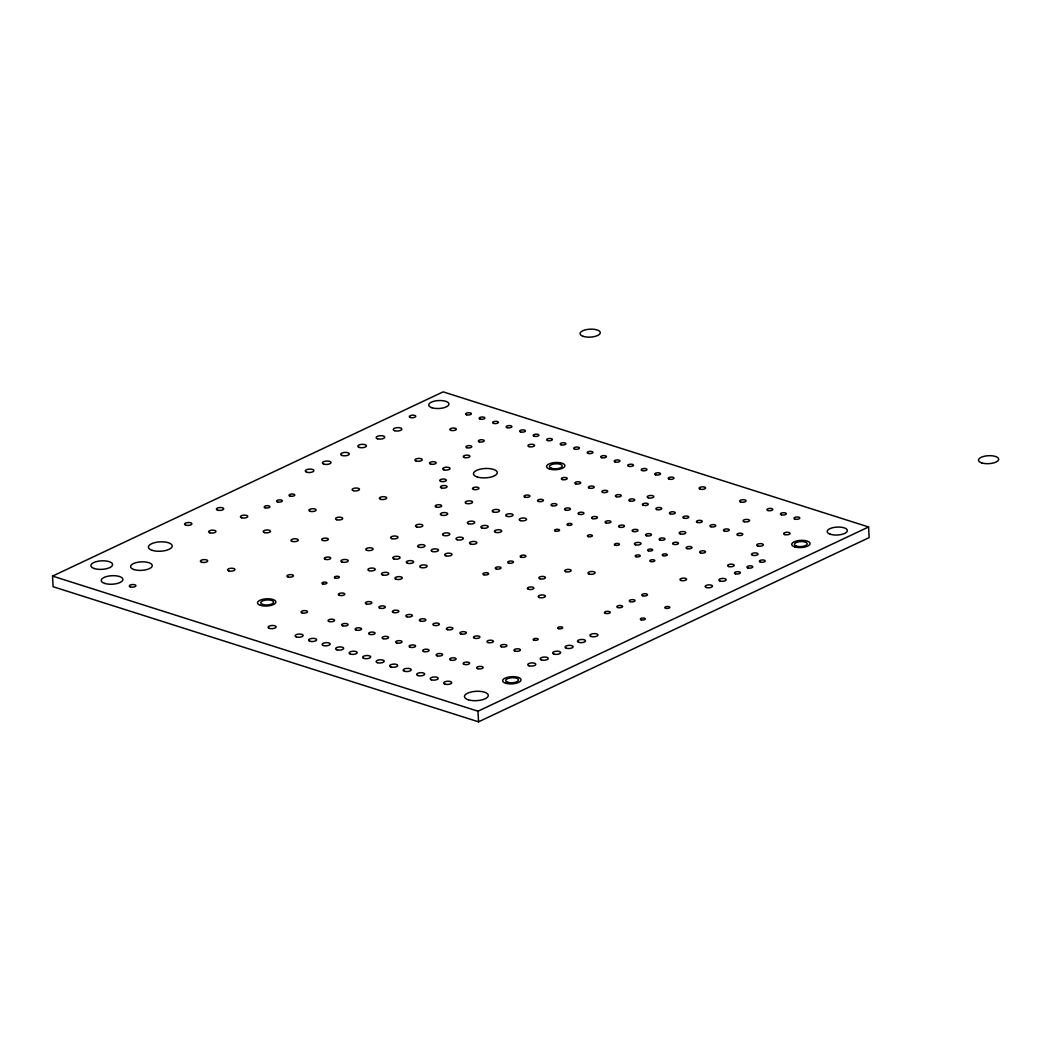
<?xml version="1.0" encoding="UTF-8"?>
<svg xmlns="http://www.w3.org/2000/svg" width="1051" height="1051" viewBox="0 0 1051 1051"><rect width="100%" height="100%" fill="white"/><g stroke="black" fill="none" stroke-linecap="round" stroke-linejoin="round"><path stroke-width="1.5" d="M52.55 576.093L443.141 391.865L868.586 526.971L869.138 537.613L478.547 721.827L53.102 586.721L52.55 576.093L477.995 711.199L868.586 526.971M477.995 711.199L478.547 721.827M505.649 683.216A9.183 3.6 -3 0 0 520.823 680.667A9.183 3.6 -3 0 0 509.131 676.949A9.183 3.6 -3 0 0 505.649 683.216M794.687 546.888A9.183 3.6 -3 0 0 809.861 544.352A9.183 3.6 -3 0 0 798.169 540.634A9.183 3.6 -3 0 0 794.687 546.888M260.49 605.35A9.183 3.6 -3 0 0 275.664 602.814A9.183 3.6 -3 0 0 263.959 599.096A9.183 3.6 -3 0 0 260.49 605.35M549.528 469.035A9.183 3.6 -3 0 0 564.702 466.486A9.183 3.6 -3 0 0 552.997 462.782A9.183 3.6 -3 0 0 549.528 469.035M477.299 476.996A11.942 4.69 -3 0 0 497.005 473.686A11.942 4.69 -3 0 0 481.818 468.864A11.942 4.69 -3 0 0 477.299 476.996M468.299 699.782A11.942 4.69 -3 0 0 488.019 696.471A11.942 4.69 -3 0 0 472.819 691.65A11.942 4.69 -3 0 0 468.299 699.782M152.237 550.356A11.942 4.69 -3 0 0 171.944 547.045A11.942 4.69 -3 0 0 156.757 542.224A11.942 4.69 -3 0 0 152.237 550.356M431.974 407.749A10.129 3.981 -3 0 0 448.698 404.95A10.129 3.981 -3 0 0 435.81 400.851A10.129 3.981 -3 0 0 431.974 407.749M830.408 534.276A10.129 3.981 -3 0 0 847.132 531.478A10.129 3.981 -3 0 0 834.231 527.392A10.129 3.981 -3 0 0 830.408 534.276M757.797 545.981A3.324 1.301 -3 0 0 763.289 545.062A3.324 1.301 -3 0 0 759.058 543.722A3.324 1.301 -3 0 0 757.797 545.981M529.008 446.636A3.324 1.301 -3 0 0 534.512 445.716A3.324 1.301 -3 0 0 530.269 444.376A3.324 1.301 -3 0 0 529.008 446.636M648.27 497.832A3.324 1.301 -3 0 0 653.761 496.913A3.324 1.301 -3 0 0 649.531 495.573A3.324 1.301 -3 0 0 648.27 497.832M440.816 481.397A3.324 1.301 -3 0 0 446.307 480.478A3.324 1.301 -3 0 0 442.077 479.125A3.324 1.301 -3 0 0 440.816 481.397M130.363 586.892A3.324 1.301 -3 0 0 135.868 585.972A3.324 1.301 -3 0 0 131.625 584.632A3.324 1.301 -3 0 0 130.363 586.892M464.332 457.5A3.324 1.301 -3 0 0 469.836 456.581A3.324 1.301 -3 0 0 465.593 455.241A3.324 1.301 -3 0 0 464.332 457.5M322.775 540.464A3.324 1.301 -3 0 0 328.267 539.544A3.324 1.301 -3 0 0 324.036 538.204A3.324 1.301 -3 0 0 322.775 540.464M441.512 487.914A3.324 1.301 -3 0 0 447.003 486.994A3.324 1.301 -3 0 0 442.76 485.641A3.324 1.301 -3 0 0 441.512 487.914M430.595 464.056A3.324 1.301 -3 0 0 436.099 463.136A3.324 1.301 -3 0 0 431.856 461.783A3.324 1.301 -3 0 0 430.595 464.056M539.899 578.799A3.324 1.301 -3 0 0 545.39 577.879A3.324 1.301 -3 0 0 541.16 576.526A3.324 1.301 -3 0 0 539.899 578.799M681.035 580.467A3.324 1.301 -3 0 0 686.526 579.548A3.324 1.301 -3 0 0 682.296 578.208A3.324 1.301 -3 0 0 681.035 580.467M728.632 566.542A3.324 1.301 -3 0 0 734.123 565.622A3.324 1.301 -3 0 0 729.893 564.269A3.324 1.301 -3 0 0 728.632 566.542M752.516 555.283A3.324 1.301 -3 0 0 758.007 554.363A3.324 1.301 -3 0 0 753.777 553.01A3.324 1.301 -3 0 0 752.516 555.283M635.474 544.799A3.324 1.301 -3 0 0 640.965 543.879A3.324 1.301 -3 0 0 636.735 542.526A3.324 1.301 -3 0 0 635.474 544.799M680.26 533.908A3.324 1.301 -3 0 0 685.751 532.988A3.324 1.301 -3 0 0 681.521 531.648A3.324 1.301 -3 0 0 680.26 533.908M558.449 628.643A2.536 0.998 -3 0 0 562.627 627.933A2.536 0.998 -3 0 0 559.408 626.908A2.536 0.998 -3 0 0 558.449 628.643M533.974 640.177A2.536 0.998 -3 0 0 538.151 639.481A2.536 0.998 -3 0 0 534.933 638.456A2.536 0.998 -3 0 0 533.974 640.177M335.138 578.037A2.536 0.998 -3 0 0 339.315 577.341A2.536 0.998 -3 0 0 336.097 576.316A2.536 0.998 -3 0 0 335.138 578.037M322.71 583.896A2.536 0.998 -3 0 0 326.887 583.2A2.536 0.998 -3 0 0 323.669 582.175A2.536 0.998 -3 0 0 322.71 583.896M555.335 531.097A2.536 0.998 -3 0 0 559.526 530.387A2.536 0.998 -3 0 0 556.294 529.362A2.536 0.998 -3 0 0 555.335 531.097M567.776 525.224A2.536 0.998 -3 0 0 571.954 524.528A2.536 0.998 -3 0 0 568.736 523.503A2.536 0.998 -3 0 0 567.776 525.224M648.441 550.842A2.536 0.998 -3 0 0 652.632 550.146A2.536 0.998 -3 0 0 649.4 549.121A2.536 0.998 -3 0 0 648.441 550.842M636.013 556.715A2.536 0.998 -3 0 0 640.204 556.005A2.536 0.998 -3 0 0 636.972 554.981A2.536 0.998 -3 0 0 636.013 556.715M650.608 561.536A2.536 0.998 -3 0 0 654.786 560.84A2.536 0.998 -3 0 0 651.567 559.815A2.536 0.998 -3 0 0 650.608 561.536M663.036 555.677A2.536 0.998 -3 0 0 667.214 554.981A2.536 0.998 -3 0 0 663.996 553.956A2.536 0.998 -3 0 0 663.036 555.677M641.123 619.814A2.536 0.998 -3 0 0 645.301 619.118A2.536 0.998 -3 0 0 642.082 618.093A2.536 0.998 -3 0 0 641.123 619.814M665.585 608.279A2.536 0.998 -3 0 0 669.776 607.583A2.536 0.998 -3 0 0 666.544 606.558A2.536 0.998 -3 0 0 665.585 608.279M642.687 595.786A2.89 1.13 -3 0 0 647.455 594.984A2.89 1.13 -3 0 0 643.777 593.815A2.89 1.13 -3 0 0 642.687 595.786M630.206 601.671A2.89 1.13 -3 0 0 634.975 600.87A2.89 1.13 -3 0 0 631.296 599.701A2.89 1.13 -3 0 0 630.206 601.671M617.765 607.544A2.89 1.13 -3 0 0 622.547 606.742A2.89 1.13 -3 0 0 618.868 605.573A2.89 1.13 -3 0 0 617.765 607.544M605.389 613.377A2.89 1.13 -3 0 0 610.171 612.575A2.89 1.13 -3 0 0 606.48 611.406A2.89 1.13 -3 0 0 605.389 613.377M483.815 574.766A2.89 1.13 -3 0 0 488.597 573.977A2.89 1.13 -3 0 0 484.918 572.808A2.89 1.13 -3 0 0 483.815 574.766M496.203 568.933A2.89 1.13 -3 0 0 500.972 568.131A2.89 1.13 -3 0 0 497.294 566.962A2.89 1.13 -3 0 0 496.203 568.933M508.631 563.073A2.89 1.13 -3 0 0 513.413 562.272A2.89 1.13 -3 0 0 509.722 561.103A2.89 1.13 -3 0 0 508.631 563.073M521.112 557.188A2.89 1.13 -3 0 0 525.894 556.386A2.89 1.13 -3 0 0 522.202 555.217A2.89 1.13 -3 0 0 521.112 557.188M539.36 597.507A3.613 1.419 -3 0 0 545.338 596.508A3.613 1.419 -3 0 0 540.74 595.05A3.613 1.419 -3 0 0 539.36 597.507M589.085 574.056A3.613 1.419 -3 0 0 595.063 573.058A3.613 1.419 -3 0 0 590.452 571.599A3.613 1.419 -3 0 0 589.085 574.056M306.642 472.201A4.335 1.708 -3 0 0 313.815 470.993A4.335 1.708 -3 0 0 308.285 469.245A4.335 1.708 -3 0 0 306.642 472.201M323.774 464.122A4.335 1.708 -3 0 0 330.934 462.913A4.335 1.708 -3 0 0 325.416 461.166A4.335 1.708 -3 0 0 323.774 464.122M700.57 552.918A2.969 1.169 -3 0 0 705.471 552.09A2.969 1.169 -3 0 0 701.687 550.895A2.969 1.169 -3 0 0 700.57 552.918M687.065 548.622A2.969 1.169 -3 0 0 691.965 547.807A2.969 1.169 -3 0 0 688.182 546.612A2.969 1.169 -3 0 0 687.065 548.622M673.546 544.339A2.969 1.169 -3 0 0 678.447 543.512A2.969 1.169 -3 0 0 674.676 542.316A2.969 1.169 -3 0 0 673.546 544.339M660.041 540.043A2.969 1.169 -3 0 0 664.941 539.229A2.969 1.169 -3 0 0 661.171 538.033A2.969 1.169 -3 0 0 660.041 540.043M646.536 535.76A2.969 1.169 -3 0 0 651.436 534.933A2.969 1.169 -3 0 0 647.652 533.737A2.969 1.169 -3 0 0 646.536 535.76M633.03 531.464A2.969 1.169 -3 0 0 637.931 530.65A2.969 1.169 -3 0 0 634.147 529.454A2.969 1.169 -3 0 0 633.03 531.464M619.525 527.182A2.969 1.169 -3 0 0 624.425 526.354A2.969 1.169 -3 0 0 620.642 525.158A2.969 1.169 -3 0 0 619.525 527.182M606.02 522.886A2.969 1.169 -3 0 0 610.907 522.071A2.969 1.169 -3 0 0 607.136 520.876A2.969 1.169 -3 0 0 606.02 522.886M592.501 518.603A2.969 1.169 -3 0 0 597.402 517.775A2.969 1.169 -3 0 0 593.631 516.58A2.969 1.169 -3 0 0 592.501 518.603M578.996 514.307A2.969 1.169 -3 0 0 583.896 513.492A2.969 1.169 -3 0 0 580.126 512.284A2.969 1.169 -3 0 0 578.996 514.307M565.491 510.024A2.969 1.169 -3 0 0 570.391 509.196A2.969 1.169 -3 0 0 566.607 508.001A2.969 1.169 -3 0 0 565.491 510.024M551.985 505.728A2.969 1.169 -3 0 0 556.885 504.914A2.969 1.169 -3 0 0 553.102 503.705A2.969 1.169 -3 0 0 551.985 505.728M538.48 501.445A2.969 1.169 -3 0 0 543.367 500.618A2.969 1.169 -3 0 0 539.597 499.422A2.969 1.169 -3 0 0 538.48 501.445M524.961 497.149A2.969 1.169 -3 0 0 529.862 496.335A2.969 1.169 -3 0 0 526.091 495.126A2.969 1.169 -3 0 0 524.961 497.149M562.259 479.558A2.969 1.169 -3 0 0 567.159 478.744A2.969 1.169 -3 0 0 563.375 477.548A2.969 1.169 -3 0 0 562.259 479.558M575.764 483.854A2.969 1.169 -3 0 0 580.664 483.026A2.969 1.169 -3 0 0 576.894 481.831A2.969 1.169 -3 0 0 575.764 483.854M589.269 488.137A2.969 1.169 -3 0 0 594.17 487.322A2.969 1.169 -3 0 0 590.399 486.127A2.969 1.169 -3 0 0 589.269 488.137M602.788 492.433A2.969 1.169 -3 0 0 607.675 491.605A2.969 1.169 -3 0 0 603.905 490.41A2.969 1.169 -3 0 0 602.788 492.433M616.293 496.716A2.969 1.169 -3 0 0 621.194 495.901A2.969 1.169 -3 0 0 617.41 494.706A2.969 1.169 -3 0 0 616.293 496.716M629.799 501.012A2.969 1.169 -3 0 0 634.699 500.184A2.969 1.169 -3 0 0 630.915 498.989A2.969 1.169 -3 0 0 629.799 501.012M643.304 505.295A2.969 1.169 -3 0 0 648.204 504.48A2.969 1.169 -3 0 0 644.434 503.284A2.969 1.169 -3 0 0 643.304 505.295M656.809 509.59A2.969 1.169 -3 0 0 661.71 508.776A2.969 1.169 -3 0 0 657.939 507.567A2.969 1.169 -3 0 0 656.809 509.59M670.328 513.873A2.969 1.169 -3 0 0 675.215 513.059A2.969 1.169 -3 0 0 671.444 511.863A2.969 1.169 -3 0 0 670.328 513.873M683.833 518.169A2.969 1.169 -3 0 0 688.733 517.355A2.969 1.169 -3 0 0 684.95 516.146A2.969 1.169 -3 0 0 683.833 518.169M697.338 522.452A2.969 1.169 -3 0 0 702.239 521.638A2.969 1.169 -3 0 0 698.455 520.442A2.969 1.169 -3 0 0 697.338 522.452M710.844 526.748A2.969 1.169 -3 0 0 715.744 525.934A2.969 1.169 -3 0 0 711.961 524.725A2.969 1.169 -3 0 0 710.844 526.748M724.349 531.044A2.969 1.169 -3 0 0 729.249 530.216A2.969 1.169 -3 0 0 725.479 529.021A2.969 1.169 -3 0 0 724.349 531.044M737.855 535.327A2.969 1.169 -3 0 0 742.755 534.512A2.969 1.169 -3 0 0 738.984 533.304A2.969 1.169 -3 0 0 737.855 535.327M541.462 659.936A4.046 1.59 -3 0 0 548.162 658.819A4.046 1.59 -3 0 0 542.999 657.177A4.046 1.59 -3 0 0 541.462 659.936M591.188 636.486A4.046 1.59 -3 0 0 597.874 635.369A4.046 1.59 -3 0 0 592.725 633.727A4.046 1.59 -3 0 0 591.188 636.486M529.034 665.795A4.046 1.59 -3 0 0 535.721 664.679A4.046 1.59 -3 0 0 530.571 663.036A4.046 1.59 -3 0 0 529.034 665.795M578.759 642.345A4.046 1.59 -3 0 0 585.446 641.228A4.046 1.59 -3 0 0 580.297 639.586A4.046 1.59 -3 0 0 578.759 642.345M566.331 648.217A4.046 1.59 -3 0 0 573.018 647.088A4.046 1.59 -3 0 0 567.855 645.459A4.046 1.59 -3 0 0 566.331 648.217M553.903 654.077A4.046 1.59 -3 0 0 560.59 652.96A4.046 1.59 -3 0 0 555.427 651.318A4.046 1.59 -3 0 0 553.903 654.077M479.269 441.854A2.969 1.169 -3 0 0 484.169 441.039A2.969 1.169 -3 0 0 480.399 439.83A2.969 1.169 -3 0 0 479.269 441.854M466.841 447.713A2.969 1.169 -3 0 0 471.741 446.898A2.969 1.169 -3 0 0 467.971 445.703A2.969 1.169 -3 0 0 466.841 447.713M265.088 507.778A2.89 1.13 -3 0 0 269.871 506.989A2.89 1.13 -3 0 0 266.192 505.82A2.89 1.13 -3 0 0 265.088 507.778M277.517 501.918A2.89 1.13 -3 0 0 282.299 501.117A2.89 1.13 -3 0 0 278.62 499.948A2.89 1.13 -3 0 0 277.517 501.918M289.958 496.059A2.89 1.13 -3 0 0 294.727 495.257A2.89 1.13 -3 0 0 291.048 494.088A2.89 1.13 -3 0 0 289.958 496.059M104.719 583.423A10.852 4.257 -3 0 0 122.639 580.428A10.852 4.257 -3 0 0 108.818 576.04A10.852 4.257 -3 0 0 104.719 583.423M94.406 568.565A10.852 4.257 -3 0 0 112.326 565.556A10.852 4.257 -3 0 0 98.505 561.168A10.852 4.257 -3 0 0 94.406 568.565M134.081 569.576A10.852 4.257 -3 0 0 152.001 566.581A10.852 4.257 -3 0 0 138.18 562.193A10.852 4.257 -3 0 0 134.081 569.576M436.244 507.016A3.258 1.274 -3 0 0 441.617 506.122A3.258 1.274 -3 0 0 437.466 504.795A3.258 1.274 -3 0 0 436.244 507.016M473.528 489.424A3.258 1.274 -3 0 0 478.901 488.531A3.258 1.274 -3 0 0 474.763 487.217A3.258 1.274 -3 0 0 473.528 489.424M288 576.933A3.258 1.274 -3 0 0 293.374 576.04A3.258 1.274 -3 0 0 289.235 574.713A3.258 1.274 -3 0 0 288 576.933M325.298 559.342A3.258 1.274 -3 0 0 330.671 558.449A3.258 1.274 -3 0 0 326.519 557.135A3.258 1.274 -3 0 0 325.298 559.342M565.714 571.691A3.258 1.274 -3 0 0 571.087 570.798A3.258 1.274 -3 0 0 566.949 569.484A3.258 1.274 -3 0 0 565.714 571.691M528.417 589.283A3.258 1.274 -3 0 0 533.803 588.389A3.258 1.274 -3 0 0 529.651 587.062A3.258 1.274 -3 0 0 528.417 589.283M740.653 502.036A3.258 1.274 -3 0 0 746.026 501.13A3.258 1.274 -3 0 0 741.875 499.816A3.258 1.274 -3 0 0 740.653 502.036M700.124 489.162A3.258 1.274 -3 0 0 705.497 488.268A3.258 1.274 -3 0 0 701.359 486.941A3.258 1.274 -3 0 0 700.124 489.162M410.35 417.497A3.258 1.274 -3 0 0 415.723 416.59A3.258 1.274 -3 0 0 411.572 415.276A3.258 1.274 -3 0 0 410.35 417.497M450.866 430.358A3.258 1.274 -3 0 0 456.252 429.465A3.258 1.274 -3 0 0 452.101 428.151A3.258 1.274 -3 0 0 450.866 430.358M744.121 521.716A3.258 1.274 -3 0 0 749.494 520.81A3.258 1.274 -3 0 0 745.356 519.496A3.258 1.274 -3 0 0 744.121 521.716M784.65 534.578A3.258 1.274 -3 0 0 790.024 533.685A3.258 1.274 -3 0 0 785.885 532.371A3.258 1.274 -3 0 0 784.65 534.578M339.394 595.339A3.258 1.274 -3 0 0 344.767 594.432A3.258 1.274 -3 0 0 340.616 593.119A3.258 1.274 -3 0 0 339.394 595.339M302.097 612.93A3.258 1.274 -3 0 0 307.47 612.024A3.258 1.274 -3 0 0 303.332 610.71A3.258 1.274 -3 0 0 302.097 612.93M514.99 651.108A3.258 1.274 -3 0 0 520.363 650.201A3.258 1.274 -3 0 0 516.225 648.887A3.258 1.274 -3 0 0 514.99 651.108M477.693 668.699A3.258 1.274 -3 0 0 483.079 667.792A3.258 1.274 -3 0 0 478.928 666.479A3.258 1.274 -3 0 0 477.693 668.699M501.485 646.812A3.258 1.274 -3 0 0 506.858 645.918A3.258 1.274 -3 0 0 502.706 644.605A3.258 1.274 -3 0 0 501.485 646.812M464.187 664.403A3.258 1.274 -3 0 0 469.561 663.509A3.258 1.274 -3 0 0 465.422 662.183A3.258 1.274 -3 0 0 464.187 664.403M487.979 642.529A3.258 1.274 -3 0 0 493.353 641.622A3.258 1.274 -3 0 0 489.201 640.309A3.258 1.274 -3 0 0 487.979 642.529M450.682 660.12A3.258 1.274 -3 0 0 456.055 659.213A3.258 1.274 -3 0 0 451.917 657.9A3.258 1.274 -3 0 0 450.682 660.12M474.461 638.233A3.258 1.274 -3 0 0 479.847 637.34A3.258 1.274 -3 0 0 475.696 636.013A3.258 1.274 -3 0 0 474.461 638.233M437.177 655.824A3.258 1.274 -3 0 0 442.55 654.918A3.258 1.274 -3 0 0 438.412 653.604A3.258 1.274 -3 0 0 437.177 655.824M460.955 633.95A3.258 1.274 -3 0 0 466.329 633.044A3.258 1.274 -3 0 0 462.19 631.73A3.258 1.274 -3 0 0 460.955 633.95M423.671 651.528A3.258 1.274 -3 0 0 429.044 650.635A3.258 1.274 -3 0 0 424.893 649.321A3.258 1.274 -3 0 0 423.671 651.528M447.45 629.654A3.258 1.274 -3 0 0 452.823 628.761A3.258 1.274 -3 0 0 448.685 627.434A3.258 1.274 -3 0 0 447.45 629.654M410.153 647.245A3.258 1.274 -3 0 0 415.539 646.339A3.258 1.274 -3 0 0 411.388 645.025A3.258 1.274 -3 0 0 410.153 647.245M433.945 625.371A3.258 1.274 -3 0 0 439.318 624.465A3.258 1.274 -3 0 0 435.18 623.151A3.258 1.274 -3 0 0 433.945 625.371M396.647 642.949A3.258 1.274 -3 0 0 402.021 642.056A3.258 1.274 -3 0 0 397.882 640.742A3.258 1.274 -3 0 0 396.647 642.949M420.439 621.075A3.258 1.274 -3 0 0 425.813 620.182A3.258 1.274 -3 0 0 421.661 618.855A3.258 1.274 -3 0 0 420.439 621.075M383.142 638.666A3.258 1.274 -3 0 0 388.515 637.76A3.258 1.274 -3 0 0 384.377 636.446A3.258 1.274 -3 0 0 383.142 638.666M406.921 616.792A3.258 1.274 -3 0 0 412.307 615.886A3.258 1.274 -3 0 0 408.156 614.572A3.258 1.274 -3 0 0 406.921 616.792M369.637 634.37A3.258 1.274 -3 0 0 375.01 633.477A3.258 1.274 -3 0 0 370.872 632.163A3.258 1.274 -3 0 0 369.637 634.37M393.416 612.497A3.258 1.274 -3 0 0 398.789 611.603A3.258 1.274 -3 0 0 394.65 610.276A3.258 1.274 -3 0 0 393.416 612.497M356.131 630.088A3.258 1.274 -3 0 0 361.505 629.181A3.258 1.274 -3 0 0 357.353 627.867A3.258 1.274 -3 0 0 356.131 630.088M379.91 608.214A3.258 1.274 -3 0 0 385.283 607.307A3.258 1.274 -3 0 0 381.145 605.993A3.258 1.274 -3 0 0 379.91 608.214M342.626 625.792A3.258 1.274 -3 0 0 347.999 624.898A3.258 1.274 -3 0 0 343.848 623.585A3.258 1.274 -3 0 0 342.626 625.792M366.405 603.918A3.258 1.274 -3 0 0 371.778 603.024A3.258 1.274 -3 0 0 367.64 601.697A3.258 1.274 -3 0 0 366.405 603.918M329.108 621.509A3.258 1.274 -3 0 0 334.494 620.602A3.258 1.274 -3 0 0 330.342 619.289A3.258 1.274 -3 0 0 329.108 621.509M466.381 503.455A3.692 1.445 -3 0 0 472.477 502.444A3.692 1.445 -3 0 0 467.774 500.946A3.692 1.445 -3 0 0 466.381 503.455M441.525 515.187A3.692 1.445 -3 0 0 447.621 514.162A3.692 1.445 -3 0 0 442.918 512.678A3.692 1.445 -3 0 0 441.525 515.187M493.405 512.034A3.692 1.445 -3 0 0 499.488 511.022A3.692 1.445 -3 0 0 494.798 509.525A3.692 1.445 -3 0 0 493.405 512.034M506.91 516.33A3.692 1.445 -3 0 0 513.006 515.305A3.692 1.445 -3 0 0 508.303 513.821A3.692 1.445 -3 0 0 506.91 516.33M520.416 520.613A3.692 1.445 -3 0 0 526.512 519.601A3.692 1.445 -3 0 0 521.808 518.104A3.692 1.445 -3 0 0 520.416 520.613M468.536 523.766A3.692 1.445 -3 0 0 474.632 522.741A3.692 1.445 -3 0 0 469.928 521.257A3.692 1.445 -3 0 0 468.536 523.766M482.041 528.049A3.692 1.445 -3 0 0 488.137 527.037A3.692 1.445 -3 0 0 483.447 525.539A3.692 1.445 -3 0 0 482.041 528.049M495.56 532.345A3.692 1.445 -3 0 0 501.642 531.32A3.692 1.445 -3 0 0 496.952 529.835A3.692 1.445 -3 0 0 495.56 532.345M416.669 526.906A3.692 1.445 -3 0 0 422.752 525.894A3.692 1.445 -3 0 0 418.062 524.396A3.692 1.445 -3 0 0 416.669 526.906M391.8 538.638A3.692 1.445 -3 0 0 397.895 537.613A3.692 1.445 -3 0 0 393.192 536.128A3.692 1.445 -3 0 0 391.8 538.638M443.68 535.485A3.692 1.445 -3 0 0 449.775 534.473A3.692 1.445 -3 0 0 445.072 532.975A3.692 1.445 -3 0 0 443.68 535.485M457.185 539.78A3.692 1.445 -3 0 0 463.281 538.756A3.692 1.445 -3 0 0 458.578 537.271A3.692 1.445 -3 0 0 457.185 539.78M470.69 544.063A3.692 1.445 -3 0 0 476.786 543.052A3.692 1.445 -3 0 0 472.083 541.554A3.692 1.445 -3 0 0 470.69 544.063M418.81 547.216A3.692 1.445 -3 0 0 424.906 546.192A3.692 1.445 -3 0 0 420.216 544.707A3.692 1.445 -3 0 0 418.81 547.216M432.329 551.499A3.692 1.445 -3 0 0 438.412 550.488A3.692 1.445 -3 0 0 433.721 548.99A3.692 1.445 -3 0 0 432.329 551.499M445.834 555.795A3.692 1.445 -3 0 0 451.93 554.77A3.692 1.445 -3 0 0 447.227 553.286A3.692 1.445 -3 0 0 445.834 555.795M366.944 550.356A3.692 1.445 -3 0 0 373.026 549.345A3.692 1.445 -3 0 0 368.336 547.847A3.692 1.445 -3 0 0 366.944 550.356M342.074 562.088A3.692 1.445 -3 0 0 348.17 561.063A3.692 1.445 -3 0 0 343.48 559.579A3.692 1.445 -3 0 0 342.074 562.088M393.954 558.948A3.692 1.445 -3 0 0 400.05 557.923A3.692 1.445 -3 0 0 395.347 556.426A3.692 1.445 -3 0 0 393.954 558.948M407.46 563.231A3.692 1.445 -3 0 0 413.555 562.206A3.692 1.445 -3 0 0 408.852 560.722A3.692 1.445 -3 0 0 407.46 563.231M420.965 567.527A3.692 1.445 -3 0 0 427.061 566.502A3.692 1.445 -3 0 0 422.371 565.004A3.692 1.445 -3 0 0 420.965 567.527M369.098 570.667A3.692 1.445 -3 0 0 375.181 569.642A3.692 1.445 -3 0 0 370.491 568.157A3.692 1.445 -3 0 0 369.098 570.667M382.603 574.963A3.692 1.445 -3 0 0 388.699 573.938A3.692 1.445 -3 0 0 383.996 572.44A3.692 1.445 -3 0 0 382.603 574.963M396.109 579.246A3.692 1.445 -3 0 0 402.205 578.221A3.692 1.445 -3 0 0 397.501 576.736A3.692 1.445 -3 0 0 396.109 579.246M185.738 525.145A3.692 1.445 -3 0 0 191.834 524.134A3.692 1.445 -3 0 0 187.131 522.636A3.692 1.445 -3 0 0 185.738 525.145M217.557 510.142A3.692 1.445 -3 0 0 223.64 509.131A3.692 1.445 -3 0 0 218.95 507.633A3.692 1.445 -3 0 0 217.557 510.142M209.78 532.778A3.692 1.445 -3 0 0 215.875 531.767A3.692 1.445 -3 0 0 211.172 530.269A3.692 1.445 -3 0 0 209.78 532.778M241.585 517.775A3.692 1.445 -3 0 0 247.681 516.764A3.692 1.445 -3 0 0 242.978 515.266A3.692 1.445 -3 0 0 241.585 517.775M706.351 587.509A3.692 1.445 -3 0 0 712.433 586.484A3.692 1.445 -3 0 0 707.743 584.987A3.692 1.445 -3 0 0 706.351 587.509M720.001 581.058A3.692 1.445 -3 0 0 726.096 580.047A3.692 1.445 -3 0 0 721.393 578.549A3.692 1.445 -3 0 0 720.001 581.058M747.852 567.934A2.969 1.169 -3 0 0 752.739 567.106A2.969 1.169 -3 0 0 748.969 565.911A2.969 1.169 -3 0 0 747.852 567.934M735.411 573.793A2.969 1.169 -3 0 0 740.311 572.979A2.969 1.169 -3 0 0 736.541 571.77A2.969 1.169 -3 0 0 735.411 573.793M760.28 562.062A2.969 1.169 -3 0 0 765.181 561.247A2.969 1.169 -3 0 0 761.397 560.052A2.969 1.169 -3 0 0 760.28 562.062M310.071 511.285A3.613 1.419 -3 0 0 316.049 510.287A3.613 1.419 -3 0 0 311.438 508.829A3.613 1.419 -3 0 0 310.071 511.285M336.662 519.733A3.613 1.419 -3 0 0 342.639 518.734A3.613 1.419 -3 0 0 338.028 517.276A3.613 1.419 -3 0 0 336.662 519.733M353.307 490.646A3.692 1.445 -3 0 0 359.403 489.621A3.692 1.445 -3 0 0 354.699 488.137A3.692 1.445 -3 0 0 353.307 490.646M416.091 461.034A3.692 1.445 -3 0 0 422.187 460.01A3.692 1.445 -3 0 0 417.497 458.525A3.692 1.445 -3 0 0 416.091 461.034M380.541 499.291A3.692 1.445 -3 0 0 386.623 498.279A3.692 1.445 -3 0 0 381.933 496.781A3.692 1.445 -3 0 0 380.541 499.291M443.85 469.85A3.692 1.445 -3 0 0 449.946 468.825A3.692 1.445 -3 0 0 445.256 467.34A3.692 1.445 -3 0 0 443.85 469.85M201.542 562.219A3.692 1.445 -3 0 0 207.638 561.208A3.692 1.445 -3 0 0 202.935 559.71A3.692 1.445 -3 0 0 201.542 562.219M264.379 532.581A3.692 1.445 -3 0 0 270.475 531.57A3.692 1.445 -3 0 0 265.785 530.072A3.692 1.445 -3 0 0 264.379 532.581M228.776 570.877A3.692 1.445 -3 0 0 234.872 569.852A3.692 1.445 -3 0 0 230.169 568.355A3.692 1.445 -3 0 0 228.776 570.877M292.139 541.396A3.692 1.445 -3 0 0 298.234 540.385A3.692 1.445 -3 0 0 293.544 538.887A3.692 1.445 -3 0 0 292.139 541.396M342.074 455.49A4.335 1.708 -3 0 0 349.247 454.282A4.335 1.708 -3 0 0 343.716 452.534A4.335 1.708 -3 0 0 342.074 455.49M359.206 447.411A4.335 1.708 -3 0 0 366.365 446.202A4.335 1.708 -3 0 0 360.848 444.455A4.335 1.708 -3 0 0 359.206 447.411M377.506 438.779A4.335 1.708 -3 0 0 384.679 437.571A4.335 1.708 -3 0 0 379.148 435.823A4.335 1.708 -3 0 0 377.506 438.779M394.637 430.7A4.335 1.708 -3 0 0 401.797 429.491A4.335 1.708 -3 0 0 396.28 427.744A4.335 1.708 -3 0 0 394.637 430.7M781.366 514.806A2.969 1.169 -3 0 0 786.266 513.992A2.969 1.169 -3 0 0 782.496 512.783A2.969 1.169 -3 0 0 781.366 514.806M767.861 510.523A2.969 1.169 -3 0 0 772.761 509.696A2.969 1.169 -3 0 0 768.977 508.5A2.969 1.169 -3 0 0 767.861 510.523M794.871 519.102A2.969 1.169 -3 0 0 799.772 518.274A2.969 1.169 -3 0 0 796.001 517.079A2.969 1.169 -3 0 0 794.871 519.102M404.438 671.261A4.046 1.59 -3 0 0 411.125 670.144A4.046 1.59 -3 0 0 405.962 668.502A4.046 1.59 -3 0 0 404.438 671.261M296.369 636.945A4.046 1.59 -3 0 0 303.056 635.829A4.046 1.59 -3 0 0 297.906 634.187A4.046 1.59 -3 0 0 296.369 636.945M350.403 654.103A4.046 1.59 -3 0 0 357.09 652.986A4.046 1.59 -3 0 0 351.94 651.344A4.046 1.59 -3 0 0 350.403 654.103M336.898 649.82A4.046 1.59 -3 0 0 343.585 648.703A4.046 1.59 -3 0 0 338.422 647.061A4.046 1.59 -3 0 0 336.898 649.82M390.919 666.978A4.046 1.59 -3 0 0 397.62 665.861A4.046 1.59 -3 0 0 392.457 664.219A4.046 1.59 -3 0 0 390.919 666.978M444.954 684.135A4.046 1.59 -3 0 0 451.641 683.019A4.046 1.59 -3 0 0 446.491 681.376A4.046 1.59 -3 0 0 444.954 684.135M323.393 645.524A4.046 1.59 -3 0 0 330.08 644.408A4.046 1.59 -3 0 0 324.917 642.765A4.046 1.59 -3 0 0 323.393 645.524M377.414 662.682A4.046 1.59 -3 0 0 384.114 661.565A4.046 1.59 -3 0 0 378.951 659.923A4.046 1.59 -3 0 0 377.414 662.682M431.449 679.839A4.046 1.59 -3 0 0 438.136 678.723A4.046 1.59 -3 0 0 432.986 677.094A4.046 1.59 -3 0 0 431.449 679.839M309.874 641.241A4.046 1.59 -3 0 0 316.574 640.125A4.046 1.59 -3 0 0 311.411 638.482A4.046 1.59 -3 0 0 309.874 641.241M363.909 658.399A4.046 1.59 -3 0 0 370.596 657.282A4.046 1.59 -3 0 0 365.446 655.64A4.046 1.59 -3 0 0 363.909 658.399M417.943 675.557A4.046 1.59 -3 0 0 424.63 674.44A4.046 1.59 -3 0 0 419.467 672.798A4.046 1.59 -3 0 0 417.943 675.557M269.358 628.367A4.046 1.59 -3 0 0 276.045 627.25A4.046 1.59 -3 0 0 270.882 625.608A4.046 1.59 -3 0 0 269.358 628.367M466.539 414.79A2.89 1.13 -3 0 0 471.321 413.989A2.89 1.13 -3 0 0 467.629 412.82A2.89 1.13 -3 0 0 466.539 414.79M480.044 419.073A2.89 1.13 -3 0 0 484.826 418.272A2.89 1.13 -3 0 0 481.135 417.102A2.89 1.13 -3 0 0 480.044 419.073M493.55 423.369A2.89 1.13 -3 0 0 498.332 422.568A2.89 1.13 -3 0 0 494.64 421.398A2.89 1.13 -3 0 0 493.55 423.369M507.055 427.652A2.89 1.13 -3 0 0 511.837 426.864A2.89 1.13 -3 0 0 508.159 425.681A2.89 1.13 -3 0 0 507.055 427.652M520.573 431.948A2.89 1.13 -3 0 0 525.342 431.146A2.89 1.13 -3 0 0 521.664 429.977A2.89 1.13 -3 0 0 520.573 431.948M534.079 436.231A2.89 1.13 -3 0 0 538.848 435.442A2.89 1.13 -3 0 0 535.169 434.26A2.89 1.13 -3 0 0 534.079 436.231M547.584 440.527A2.89 1.13 -3 0 0 552.366 439.725A2.89 1.13 -3 0 0 548.675 438.556A2.89 1.13 -3 0 0 547.584 440.527M561.089 444.809A2.89 1.13 -3 0 0 565.872 444.021A2.89 1.13 -3 0 0 562.18 442.852A2.89 1.13 -3 0 0 561.089 444.809M574.595 449.105A2.89 1.13 -3 0 0 579.377 448.304A2.89 1.13 -3 0 0 575.698 447.135A2.89 1.13 -3 0 0 574.595 449.105M588.1 453.401A2.89 1.13 -3 0 0 592.882 452.6A2.89 1.13 -3 0 0 589.204 451.431A2.89 1.13 -3 0 0 588.1 453.401M601.619 457.684A2.89 1.13 -3 0 0 606.388 456.883A2.89 1.13 -3 0 0 602.709 455.714A2.89 1.13 -3 0 0 601.619 457.684M615.124 461.98A2.89 1.13 -3 0 0 619.906 461.179A2.89 1.13 -3 0 0 616.214 460.01A2.89 1.13 -3 0 0 615.124 461.98M628.629 466.263A2.89 1.13 -3 0 0 633.411 465.462A2.89 1.13 -3 0 0 629.72 464.292A2.89 1.13 -3 0 0 628.629 466.263M642.135 470.559A2.89 1.13 -3 0 0 646.917 469.758A2.89 1.13 -3 0 0 643.238 468.588A2.89 1.13 -3 0 0 642.135 470.559M655.64 474.842A2.89 1.13 -3 0 0 660.422 474.04A2.89 1.13 -3 0 0 656.744 472.871A2.89 1.13 -3 0 0 655.64 474.842M669.159 479.138A2.89 1.13 -3 0 0 673.927 478.336A2.89 1.13 -3 0 0 670.249 477.167A2.89 1.13 -3 0 0 669.159 479.138M615.216 545.206A2.536 0.998 -3 0 0 619.394 544.497A2.536 0.998 -3 0 0 616.175 543.472A2.536 0.998 -3 0 0 615.216 545.206M588.205 536.614A2.536 0.998 -3 0 0 592.383 535.918A2.536 0.998 -3 0 0 589.151 534.893A2.536 0.998 -3 0 0 588.205 536.614M262.816 604.509A6.437 2.522 -3 0 0 273.444 602.735A6.437 2.522 -3 0 0 265.246 600.121A6.437 2.522 -3 0 0 262.816 604.509M507.764 682.296A6.437 2.522 -3 0 0 518.393 680.523A6.437 2.522 -3 0 0 510.195 677.908A6.437 2.522 -3 0 0 507.764 682.296M796.461 546.139A6.437 2.522 -3 0 0 807.089 544.352A6.437 2.522 -3 0 0 798.891 541.751A6.437 2.522 -3 0 0 796.461 546.139M551.512 468.352A6.437 2.522 -3 0 0 562.14 466.565A6.437 2.522 -3 0 0 553.943 463.964A6.437 2.522 -3 0 0 551.512 468.352M583.292 336.386A10.129 3.981 -3 0 0 600.029 333.587A10.129 3.981 -3 0 0 587.128 329.488A10.129 3.981 -3 0 0 583.292 336.386M981.726 462.913A10.129 3.981 -3 0 0 998.45 460.115A10.129 3.981 -3 0 0 985.549 456.016A10.129 3.981 -3 0 0 981.726 462.913"/></g></svg>
